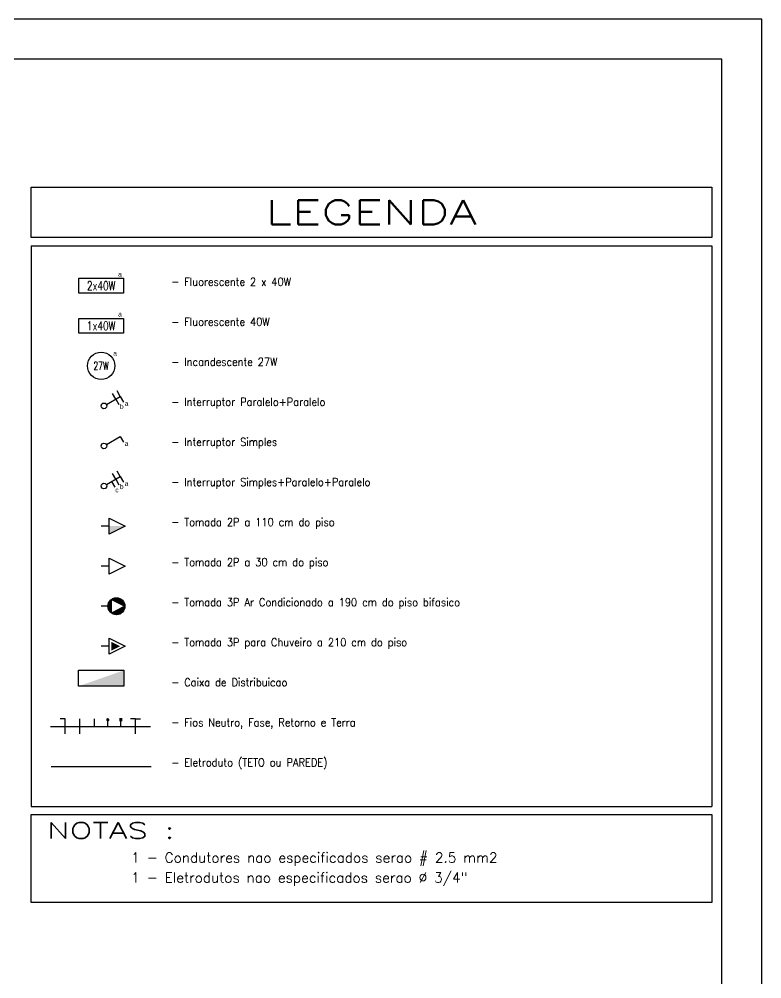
# Model space of a CAD drawing. Header units: metres. Extents: x 49 to 320, y -91 to 27.
# Drawn here: x 179.61 to 188.88, y -58.71 to -46.74 of the extents above; entities that cross this region are included whole.
import ezdxf
from ezdxf.enums import TextEntityAlignment as Align

# ---------------------------------------------------------------- set-up
doc = ezdxf.new("R2010")
doc.units = ezdxf.units.M
doc.header["$LTSCALE"] = 0.2
for name, color, linetype in [('INTERRUPTORES', 6, 'Continuous'), ('LUMINARIAS', 1, 'Continuous'), ('SOMENTE_FIACAO', 3, 'Continuous'), ('SOMENTE_TUBULACAO', 5, 'Continuous'), ('TEXTO_INTERRUPTOR', 7, 'Continuous'), ('TOMADAS', 3, 'Continuous')]:
    doc.layers.add(name, color=color, linetype=linetype)
doc.styles.add('ROMANS', font='romans', dxfattribs={"height": 6})
doc.styles.get("Standard").update_dxf_attribs({"font": 'arial.ttf'})

# ---------------------------------------------------------------- blocks, each defined once
blk = doc.blocks.new('*U444', base_point=(1360, 78.9))
at = {"linetype": 'ByBlock'}
for start, end in [(16.0202, 16.0202), (337.4598, 9.7518)]:
    blk.add_arc((1206.8, 52.6), 155.5, start, end, dxfattribs=at)
blk = doc.blocks.new('*U612', base_point=(-2155.5, 331))
at = {"linetype": 'ByBlock'}
blk.add_lwpolyline([(-2183.5, 321.8), (-2183.5, 340.3), (-2127.5, 340.3), (-2127.5, 321.8)], close=True, dxfattribs=at)
at = {"linetype": 'ByBlock', "style": 'ROMANS', "width": 0.75}
blk.add_text('2x40W', height=11, dxfattribs=at).set_placement((-2155.5, 331), align=Align.MIDDLE)
at = {"layer": 'TEXTO_INTERRUPTOR', "linetype": 'ByBlock'}
blk.add_text('a', height=6, dxfattribs=at).set_placement((-2132, 345.4), align=Align.MIDDLE_CENTER)
blk = doc.blocks.new('*U613', base_point=(-2155.5, 281))
at = {"linetype": 'ByBlock'}
blk.add_lwpolyline([(-2183.5, 271.8), (-2183.5, 290.3), (-2127.5, 290.3), (-2127.5, 271.8)], close=True, dxfattribs=at)
at = {"linetype": 'ByBlock', "style": 'ROMANS', "width": 0.75}
blk.add_text('1x40W', height=11, dxfattribs=at).set_placement((-2155.5, 281), align=Align.MIDDLE)
at = {"layer": 'TEXTO_INTERRUPTOR', "linetype": 'ByBlock'}
blk.add_text('a', height=6, dxfattribs=at).set_placement((-2132, 295.6), align=Align.MIDDLE_CENTER)
blk = doc.blocks.new('*U614', base_point=(-2155.5, 231))
at = {"linetype": 'Continuous'}
blk.add_circle((-2155.5, 231), 17, dxfattribs=at)
at = {"linetype": 'Continuous', "style": 'ROMANS', "width": 0.7}
blk.add_text('27W', height=10, dxfattribs=at).set_placement((-2155.6, 231), align=Align.MIDDLE)
at = {"layer": 'TEXTO_INTERRUPTOR', "linetype": 'ByBlock'}
blk.add_text('a', height=6, dxfattribs=at).set_placement((-2138.1, 246.7), align=Align.MIDDLE_CENTER)
blk = doc.blocks.new('*U615', base_point=(-2155.5, 181))
at = {"linetype": 'ByBlock'}
for p, q in [((-2149, 182.8), (-2131.7, 192.8)), ((-2137.3, 189.5), (-2141.3, 196.5)), ((-2131.7, 192.8), (-2135.7, 199.7)), ((-2131.7, 192.8), (-2127.7, 185.8)), ((-2137.3, 189.5), (-2133.3, 182.6))]:
    blk.add_line(p, q, dxfattribs=at)
blk.add_circle((-2152, 181), 3.5, dxfattribs=at)
at = {"layer": 'TEXTO_INTERRUPTOR', "linetype": 'ByBlock'}
for s, p in [('b', (-2129.8, 180.1)), ('a', (-2123.8, 184.1))]:
    blk.add_text(s, height=6, dxfattribs=at).set_placement(p, align=Align.MIDDLE_CENTER)
blk = doc.blocks.new('*U616', base_point=(-2155.5, 131))
at = {"color": 2, "linetype": 'ByBlock'}
for p, q in [((-2149, 132.8), (-2131.7, 142.8)), ((-2131.7, 142.8), (-2127.7, 135.8))]:
    blk.add_line(p, q, dxfattribs=at)
blk.add_circle((-2152, 131), 3.5, dxfattribs=at)
at = {"layer": 'TEXTO_INTERRUPTOR', "linetype": 'ByBlock'}
blk.add_text('a', height=6, dxfattribs=at).set_placement((-2123.8, 134.1), align=Align.MIDDLE_CENTER)
blk = doc.blocks.new('*U617', base_point=(-2155.5, 81))
at = {"linetype": 'ByBlock'}
for p, q in [((-2137.3, 89.5), (-2141.3, 96.5)), ((-2131.7, 92.8), (-2135.7, 99.7)), ((-2149, 82.8), (-2131.7, 92.8)), ((-2142.6, 86.5), (-2138.6, 79.6)), ((-2137.3, 89.5), (-2133.3, 82.6)), ((-2131.7, 92.8), (-2127.7, 85.8))]:
    blk.add_line(p, q, dxfattribs=at)
blk.add_circle((-2152, 81), 3.5, dxfattribs=at)
at = {"layer": 'TEXTO_INTERRUPTOR', "linetype": 'ByBlock'}
for s, p in [('a', (-2123.8, 84.1)), ('c', (-2135.8, 76.1)), ('b', (-2129.8, 80.1))]:
    blk.add_text(s, height=6, dxfattribs=at).set_placement(p, align=Align.MIDDLE_CENTER)
blk = doc.blocks.new('*U618', base_point=(-2155.5, 31))
at = {"linetype": 'ByBlock'}
for p, q in [((-2145.5, 21), (-2145.5, 41)), ((-2145.5, 41), (-2125.5, 31)), ((-2145.5, 31), (-2155.5, 31)), ((-2125.5, 31), (-2145.5, 21))]:
    blk.add_line(p, q, dxfattribs=at)
blk.add_trace([(-2145.5, 31), (-2145.5, 21), (-2125.5, 31)], dxfattribs=at)
blk = doc.blocks.new('*U619', base_point=(-2155.5, -19))
at = {"linetype": 'ByBlock'}
for p, q in [((-2145.5, -9), (-2125.5, -19)), ((-2145.5, -29), (-2145.5, -9)), ((-2145.5, -19), (-2155.5, -19)), ((-2125.5, -19), (-2145.5, -29))]:
    blk.add_line(p, q, dxfattribs=at)
blk = doc.blocks.new('*X411')
at = {"color": 0}
for p, q in [((332.4, 758.5), (337.4, 763.5)), ((332.4, 757.6), (337.4, 762.6)), ((332.5, 759.4), (337.4, 764.3)), ((332.5, 756.7), (337.4, 761.7)), ((332.7, 760.5), (337.4, 765.2)), ((333, 761.7), (337.4, 766.1)), ((333.6, 763.2), (337.4, 767)), ((335.1, 765.5), (337.2, 767.7)), ((338, 767.5), (339.5, 769.1)), ((338.6, 767.3), (341, 769.7)), ((339.2, 767), (342.2, 770)), ((339.7, 766.7), (343.3, 770.2)), ((340.3, 766.4), (344.3, 770.3)), ((340.9, 766.1), (345.2, 770.3)), ((341.5, 765.8), (346, 770.3)), ((342.1, 765.5), (346.8, 770.2)), ((342.7, 765.2), (347.6, 770)), ((343.3, 764.9), (348.3, 769.9)), ((343.9, 764.6), (348.9, 769.7)), ((344.5, 764.3), (349.6, 769.4)), ((345.1, 764), (350.2, 769.2)), ((345.6, 763.7), (350.8, 768.9)), ((346.2, 763.4), (351.4, 768.5)), ((346.8, 763.1), (351.9, 768.2)), ((347.4, 762.8), (352.4, 767.8)), ((348, 762.5), (352.9, 767.4)), ((348.6, 762.2), (353.4, 767)), ((349.2, 761.9), (353.8, 766.6)), ((349.8, 761.7), (354.3, 766.1)), ((350.4, 761.4), (354.7, 765.7)), ((350.9, 761.1), (355, 765.2)), ((351.5, 760.8), (355.4, 764.6)), ((352.1, 760.5), (355.7, 764.1)), ((352.7, 760.2), (356, 763.5)), ((353.3, 759.9), (356.3, 762.9)), ((353.9, 759.6), (356.6, 762.3)), ((354.5, 759.3), (356.8, 761.6)), ((355.1, 759), (357, 761)), ((332.6, 755.9), (337.4, 760.8)), ((332.7, 755.2), (337.4, 759.9)), ((332.9, 754.5), (337.4, 759)), ((333.1, 753.8), (337.4, 758.1)), ((333.3, 753.2), (337.4, 757.3)), ((333.6, 752.5), (337.4, 756.4)), ((333.9, 752), (337.4, 755.5)), ((334.2, 751.4), (337.4, 754.6)), ((334.5, 750.9), (337.4, 753.7)), ((334.9, 750.3), (337.4, 752.8)), ((335.3, 749.8), (337.4, 752)), ((335.7, 749.4), (337.4, 751.1)), ((336.1, 748.9), (337.4, 750.2)), ((336.6, 748.5), (337.4, 749.3)), ((337.1, 748.1), (337.4, 748.4)), ((337.6, 747.7), (338, 748.1)), ((338.1, 747.3), (339.8, 749)), ((338.7, 747), (341.5, 749.9)), ((339.2, 746.7), (343.3, 750.8)), ((339.8, 746.4), (345.1, 751.7)), ((340.5, 746.2), (346.8, 752.5)), ((341.1, 745.9), (348.6, 753.4)), ((341.8, 745.7), (350.4, 754.3)), ((342.5, 745.6), (352.1, 755.2)), ((343.3, 745.4), (353.9, 756.1)), ((344.1, 745.4), (355.7, 757)), ((344.9, 745.3), (357.4, 757.8)), ((345.8, 745.4), (357.4, 756.9)), ((346.8, 745.5), (357.3, 755.9)), ((348, 745.7), (357, 754.8)), ((349.2, 746.1), (356.7, 753.5)), ((350.8, 746.8), (355.9, 751.9)), ((355.7, 758.7), (357.2, 760.2)), ((356.2, 758.4), (357.3, 759.5)), ((356.8, 758.1), (357.4, 758.7))]:
    blk.add_line(p, q, dxfattribs=at)
blk = doc.blocks.new('*U620', base_point=(-2155.5, -69))
at = {"linetype": 'ByBlock'}
for p, q in [((-2147, -69), (-2155.5, -69)), ((-2142.8, -60.5), (-2125.8, -69)), ((-2142.8, -77.5), (-2142.8, -60.5)), ((-2125.8, -69), (-2142.8, -77.5))]:
    blk.add_line(p, q, dxfattribs=at)
blk.add_circle((-2136.4, -69), 10.6, dxfattribs=at)
at = {"linetype": 'ByBlock', "xscale": 0.85, "yscale": 0.85, "zscale": 0.85}
blk.add_blockref('*X411', (-2429.6, -713.1), dxfattribs=at)
blk = doc.blocks.new('*U621', base_point=(-2155.5, -119))
at = {"linetype": 'ByBlock'}
for p, q in [((-2145.5, -119), (-2155.5, -119)), ((-2145.5, -129), (-2145.5, -109)), ((-2145.5, -109), (-2125.5, -119)), ((-2125.5, -119), (-2145.5, -129))]:
    blk.add_line(p, q, dxfattribs=at)
blk.add_trace([(-2142.7, -113.5), (-2142.7, -124.5), (-2131.8, -119)], dxfattribs=at)
blk = doc.blocks.new('*U622', base_point=(-2155.5, -169))
at = {"linetype": 'ByBlock'}
blk.add_lwpolyline([(-2184, -169), (-2184, -149), (-2127, -149), (-2127, -169)], close=True, dxfattribs=at)
blk.add_trace([(-2127, -149), (-2184, -169), (-2127, -169)], dxfattribs=at)
blk = doc.blocks.new('leg_fia')
for p, q in [((-63.4, 0), (61.6, 0)), ((-45, 9.5), (-51.3, 9.5)), ((-45, -9.5), (-45, 9.5)), ((-26.5, -9.5), (-26.5, 9.5)), ((-8.3, 0), (-8.3, 9.5)), ((8.3, 0), (8.3, 9.5)), ((24.6, 0), (24.6, 9.5)), ((43, 9.5), (36.6, 9.5)), ((43, -9.5), (43, 9.5)), ((43, 9.5), (49.3, 9.5))]:
    blk.add_line(p, q)
at = {"const_width": 2}
blk.add_lwpolyline([(7.3, 8.3, 1), (9.3, 8.3, 1)], format="xyb", close=True, dxfattribs=at)
at = {"linetype": 'Continuous', "const_width": 3.96}
blk.add_lwpolyline([(22.6, 8.3), (26.6, 8.3)], dxfattribs=at)

msp = doc.modelspace()

# ---------------------------------------------------------------- linework, layer by layer
at = {"color": 15}
for p, q in [((188.883, -46.737), (141.615, -46.737)), ((188.883, -75.231), (188.883, -46.737))]:
    msp.add_line(p, q, dxfattribs=at)
at = {"color": 0}
for p, q in [((188.383, -47.237), (142.865, -47.237)), ((188.383, -74.731), (188.383, -47.237))]:
    msp.add_line(p, q, dxfattribs=at)
at = {"linetype": 'ByBlock'}
for p, q in [((179.758, -48.832), (188.258, -48.832)), ((179.758, -49.464), (179.758, -48.832)), ((188.258, -48.832), (188.258, -49.464)), ((188.258, -49.464), (179.758, -49.464)), ((179.758, -49.564), (188.258, -49.564)), ((179.758, -49.564), (179.758, -56.564)), ((188.258, -49.564), (188.258, -56.564)), ((179.758, -56.564), (188.258, -56.564)), ((179.758, -56.664), (188.258, -56.664)), ((179.758, -57.764), (179.758, -56.664)), ((188.258, -56.664), (188.258, -57.764)), ((188.258, -57.764), (179.758, -57.764))]:
    msp.add_line(p, q, dxfattribs=at)
at = {"layer": 'SOMENTE_TUBULACAO', "linetype": 'Continuous'}
msp.add_line((180.008, -56.064), (181.258, -56.064), dxfattribs=at)

# ---------------------------------------------------------------- block references
at = {"linetype": 'ByBlock', "xscale": 0.01, "yscale": 0.01, "zscale": 0.01}
msp.add_blockref('*U617', (180.633, -52.564), dxfattribs=at)
at = {"layer": 'INTERRUPTORES', "linetype": 'ByBlock', "xscale": 0.01, "yscale": 0.01, "zscale": 0.01}
for name, p in [('*U615', (180.633, -51.564)), ('*U616', (180.633, -52.064))]:
    msp.add_blockref(name, p, dxfattribs=at)
at = {"layer": 'LUMINARIAS', "linetype": 'ByBlock', "xscale": 0.01, "yscale": 0.01, "zscale": 0.01}
for name, p in [('*U612', (180.633, -50.064)), ('*U613', (180.633, -50.564)), ('*U614', (180.633, -51.064)), ('*U622', (180.633, -55.064))]:
    msp.add_blockref(name, p, dxfattribs=at)
at = {"layer": 'SOMENTE_FIACAO', "linetype": 'ByBlock', "xscale": 0.01, "yscale": 0.01, "zscale": 0.01}
msp.add_blockref('leg_fia', (180.633, -55.564), dxfattribs=at)
at = {"layer": 'SOMENTE_TUBULACAO', "linetype": 'Continuous', "xscale": 0.01, "yscale": 0.01, "zscale": 0.01, "rotation": 180}
msp.add_blockref('*U444', (177.152, -51.412), dxfattribs=at)
at = {"layer": 'TOMADAS', "linetype": 'ByBlock', "xscale": 0.01, "yscale": 0.01, "zscale": 0.01}
for name, p in [('*U618', (180.633, -53.064)), ('*U619', (180.633, -53.564)), ('*U620', (180.633, -54.064)), ('*U621', (180.633, -54.564))]:
    msp.add_blockref(name, p, dxfattribs=at)

# ---------------------------------------------------------------- texts
at = {"linetype": 'ByBlock', "style": 'ROMANS', "width": 1.5}
msp.add_text('LEGENDA', height=0.3, dxfattribs=at).set_placement((184.008, -49.148), align=Align.MIDDLE_CENTER)
at = {"linetype": 'ByBlock', "style": 'ROMANS'}
for s, height, width, p in [('- Fluorescente 2 x 40W', 0.1, 0.9, (181.508, -50.064)), ('- Fluorescente 40W', 0.1, 0.9, (181.508, -50.564)), ('- Incandescente 27W', 0.1, 0.9, (181.508, -51.064)), ('- Interruptor Paralelo+Paralelo', 0.1, 0.9, (181.508, -51.564)), ('- Interruptor Simples', 0.1, 0.9, (181.508, -52.064)), ('- Interruptor Simples+Paralelo+Paralelo', 0.1, 0.9, (181.508, -52.564)), ('- Tomada 2P a 110 cm do piso', 0.1, 0.9, (181.508, -53.064)), ('- Tomada 2P a 30 cm do piso', 0.1, 0.9, (181.508, -53.564)), ('- Tomada 3P Ar Condicionado a 190 cm do piso bifasico', 0.1, 0.9, (181.508, -54.064)), ('- Tomada 3P para Chuveiro a 210 cm do piso', 0.1, 0.9, (181.508, -54.564)), ('- Caixa de Distribuicao', 0.1, 0.9, (181.508, -55.064)), ('- Fios Neutro, Fase, Retorno e Terra', 0.1, 0.9, (181.508, -55.564)), ('- Eletroduto (TETO ou PAREDE)', 0.1, 0.9, (181.508, -56.064)), ('NOTAS :', 0.2, 1.5, (179.958, -56.964))]:
    msp.add_text(s, height=height, dxfattribs=dict(at, width=width)).set_placement(p)
for s, p in [('1 - Condutores nao especificados serao # 2.5 mm2', (181.008, -57.264)), ('1 - Eletrodutos nao especificados serao %%C 3/4"', (181.008, -57.514))]:
    msp.add_text(s, height=0.125, dxfattribs=at).set_placement(p)

doc.saveas('drawing.dxf')
